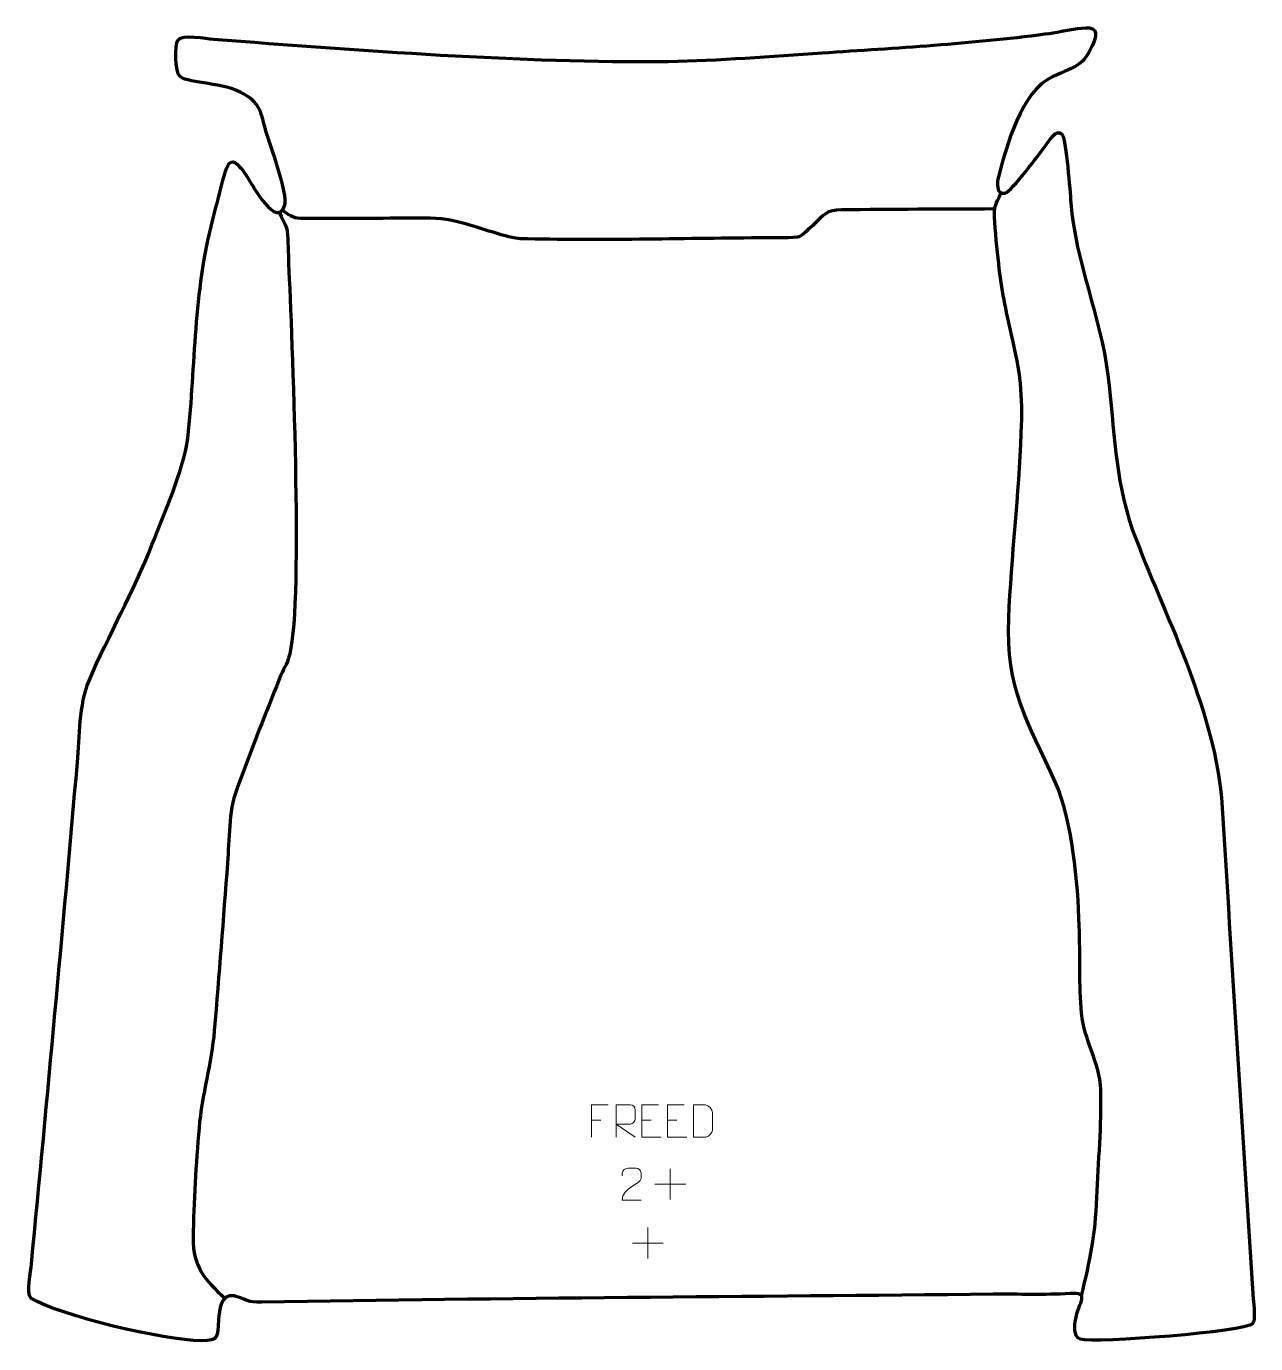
# Model space of a CAD drawing. Header units: millimetres. Extents: x -1174 to -221, y 214 to 1236.
import ezdxf

# ---------------------------------------------------------------- set-up
doc = ezdxf.new("R2010")
doc.units = ezdxf.units.MM
doc.header["$MEASUREMENT"] = 0
doc.layers.add('layer 2', color=7, linetype='Continuous')
doc.layers.add('layer 3', color=7, linetype='Continuous')

msp = doc.modelspace()

# ---------------------------------------------------------------- linework, layer by layer
at = {"layer": 'layer 2', "color": 142, "lineweight": 158}
for points, knots in [([(-355.9685, 251.2434), (-349.2085, 279.7531), (-345.3055, 297.9766), (-344.1032, 327.6127), (-344.1032, 327.6127), (-342.9469, 354.9374), (-340.2742, 383.9619), (-341.022, 411.1452), (-341.022, 411.1452), (-341.9563, 432.5447), (-353.7315, 448.4627), (-355.9236, 470.5062), (-355.9236, 470.5062), (-358.0518, 491.907), (-356.9077, 516.0227), (-357.6838, 537.9331), (-357.6838, 537.9331), (-358.9145, 571.7009), (-362.6813, 618.9252), (-376.3534, 649.9207), (-376.3534, 649.9207), (-397.7192, 697.1815), (-414.7939, 722.0603), (-412.4513, 776.6201), (-412.4513, 776.6201), (-410.2901, 824.5476), (-404.542, 872.617), (-402.6617, 920.4084), (-402.6617, 920.4084), (-401.4494, 951.2216), (-403.2772, 966.6122), (-410.2297, 996.4779), (-410.2297, 996.4779), (-414.8075, 1016.1425), (-417.9784, 1031.3717), (-420.1556, 1051.581), (-420.1556, 1051.581), (-421.3869, 1063.0108), (-422.9437, 1076.7635), (-423.3701, 1088.1256), (-423.3701, 1088.1256), (-423.4563, 1090.4232), (-423.4232, 1092.494), (-423.3111, 1094.7878), (-423.3111, 1094.7878), (-422.7194, 1097.7594), (-419.7774, 1103.6538), (-418.4066, 1106.6414)], [0, 0, 0, 0, 0.076923077, 0.076923077, 0.076923077, 0.076923077, 0.153846154, 0.153846154, 0.153846154, 0.153846154, 0.230769231, 0.230769231, 0.230769231, 0.230769231, 0.307692308, 0.307692308, 0.307692308, 0.307692308, 0.384615385, 0.384615385, 0.384615385, 0.384615385, 0.461538462, 0.461538462, 0.461538462, 0.461538462, 0.538461538, 0.538461538, 0.538461538, 0.538461538, 0.615384615, 0.615384615, 0.615384615, 0.615384615, 0.692307692, 0.692307692, 0.692307692, 0.692307692, 0.769230769, 0.769230769, 0.769230769, 0.769230769, 0.846153846, 0.846153846, 0.846153846, 0.846153846, 1, 1, 1, 1]), ([(-423.7763, 1094.2335), (-463.2297, 1093.9493), (-502.7628, 1093.9634), (-542.2019, 1093.5129), (-542.2019, 1093.5129), (-553.7302, 1093.3812), (-555.3613, 1089.8729), (-563.6069, 1082.2562), (-563.6069, 1082.2562), (-565.8941, 1080.1434), (-573.4946, 1072.5705), (-576.3765, 1072.3052), (-576.3765, 1072.3052), (-585.1883, 1071.4938), (-597.2895, 1071.7879), (-606.2943, 1071.7342), (-606.2943, 1071.7342), (-667.6516, 1071.3681), (-730.2732, 1069.5859), (-791.3592, 1071.0877), (-791.3592, 1071.0877), (-799.4272, 1071.286), (-824.8237, 1080.266), (-834.9131, 1083.0361), (-834.9131, 1083.0361), (-849.3488, 1086.9996), (-855.8716, 1087.0889), (-870.778, 1087.0561), (-870.778, 1087.0561), (-899.445, 1086.9592), (-928.0585, 1086.6045), (-956.7433, 1086.832), (-956.7433, 1086.832), (-956.7433, 1086.832), (-958.2444, 1086.8439), (-958.2444, 1086.8439), (-958.2444, 1086.8439), (-967.4931, 1086.9208), (-968.5403, 1087.7574), (-975.7407, 1093.3187)], [0, 0, 0, 0, 0.090909091, 0.090909091, 0.090909091, 0.090909091, 0.181818182, 0.181818182, 0.181818182, 0.181818182, 0.272727273, 0.272727273, 0.272727273, 0.272727273, 0.363636364, 0.363636364, 0.363636364, 0.363636364, 0.454545455, 0.454545455, 0.454545455, 0.454545455, 0.545454545, 0.545454545, 0.545454545, 0.545454545, 0.636363636, 0.636363636, 0.636363636, 0.636363636, 0.727272727, 0.727272727, 0.727272727, 0.727272727, 0.818181818, 0.818181818, 0.818181818, 0.818181818, 1, 1, 1, 1]), ([(-978.2384, 1091.4617), (-976.7961, 1088.463), (-972.2242, 1079.9829), (-972.009, 1077.2508), (-972.009, 1077.2508), (-971.3846, 1069.324), (-971.3099, 1059.739), (-970.9726, 1051.6109), (-970.9726, 1051.6109), (-968.6989, 996.8293), (-959.6073, 791.8406), (-970.1394, 749.3161), (-970.1394, 749.3161), (-972.623, 739.2881), (-974.6544, 738.714), (-978.6163, 728.7006), (-978.6163, 728.7006), (-988.718, 703.1698), (-998.8426, 677.6722), (-1008.4428, 651.9458), (-1008.4428, 651.9458), (-1009.4793, 649.152), (-1010.5038, 646.3552), (-1011.5219, 643.5546), (-1011.5219, 643.5546), (-1017.4852, 627.1119), (-1017.0529, 604.8786), (-1018.4062, 587.1294), (-1018.4062, 587.1294), (-1021.7146, 543.7373), (-1025.0213, 500.3479), (-1028.6652, 456.9823), (-1028.6652, 456.9823), (-1030.8011, 431.7359), (-1038.2344, 407.42), (-1040.4895, 381.5103), (-1040.4895, 381.5103), (-1042.9213, 353.5698), (-1044.6057, 324.2123), (-1045.0206, 296.122), (-1045.0206, 296.122), (-1045.2014, 273.3594), (-1035.9414, 264.1747), (-1020.5836, 249.2638)], [0, 0, 0, 0, 0.083333333, 0.083333333, 0.083333333, 0.083333333, 0.166666667, 0.166666667, 0.166666667, 0.166666667, 0.25, 0.25, 0.25, 0.25, 0.333333333, 0.333333333, 0.333333333, 0.333333333, 0.416666667, 0.416666667, 0.416666667, 0.416666667, 0.5, 0.5, 0.5, 0.5, 0.583333333, 0.583333333, 0.583333333, 0.583333333, 0.666666667, 0.666666667, 0.666666667, 0.666666667, 0.75, 0.75, 0.75, 0.75, 0.833333333, 0.833333333, 0.833333333, 0.833333333, 1, 1, 1, 1])]:
    msp.add_open_spline(points, degree=3, knots=knots, dxfattribs=at)
at = {"layer": 'layer 3', "color": 242, "lineweight": 158}
msp.add_open_spline([(-557.122, 1215.3097), (-596.3779, 1212.7022), (-637.3485, 1209.3318), (-676.5738, 1208.6596), (-676.5738, 1208.6596), (-790.2777, 1207.4673), (-916.0254, 1217.2976), (-1029.3924, 1225.8887), (-1029.3924, 1225.8887), (-1034.793, 1226.298), (-1053.891, 1230.0154), (-1056.8328, 1225.1199), (-1056.8328, 1225.1199), (-1059.1069, 1221.3355), (-1059.46, 1200.6533), (-1055.1665, 1196.8466), (-1055.1665, 1196.8466), (-1047.1899, 1191.0639), (-1021.6752, 1192.7069), (-1005.4332, 1183.266), (-1005.4332, 1183.266), (-992.3302, 1175.2727), (-992.6185, 1168.4781), (-988.5631, 1154.5283), (-988.5631, 1154.5283), (-985.1681, 1143.7463), (-971.2798, 1105.9338), (-973.9831, 1097.096), (-973.9831, 1097.096), (-979.8636, 1077.8711), (-998.8287, 1112.4185), (-1002.0884, 1117.4071), (-1002.0884, 1117.4071), (-1004.7844, 1121.5328), (-1008.1848, 1126.8909), (-1012.0972, 1129.9187), (-1012.0972, 1129.9187), (-1017.5874, 1133.712), (-1019.776, 1123.5671), (-1020.9366, 1119.7619), (-1020.9366, 1119.7619), (-1024.3131, 1108.6906), (-1026.6967, 1097.2609), (-1029.8373, 1086.0939), (-1029.8373, 1086.0939), (-1044.9148, 1027.9102), (-1042.8701, 974.8994), (-1049.1296, 916.4456), (-1049.1296, 916.4456), (-1052.9548, 890.0245), (-1067.4103, 859.0192), (-1077.0122, 833.6046), (-1077.0122, 833.6046), (-1091.4089, 797.1598), (-1110.4193, 763.9141), (-1125.8201, 728.3173), (-1125.8201, 728.3173), (-1133.5647, 709.6878), (-1133.0789, 685.1089), (-1134.8386, 664.8536), (-1134.8386, 664.8536), (-1146.1254, 535.2062), (-1157.9919, 405.5507), (-1170.5131, 276.0167), (-1170.5131, 276.0167), (-1171.0244, 270.7273), (-1174.4393, 252.9917), (-1170.9384, 249.512), (-1170.9384, 249.512), (-1147.8794, 235.5244), (-1067.5812, 216.752), (-1038.788, 216.5), (-1038.788, 216.5), (-1024.633, 216.3761), (-1026.5851, 219.2816), (-1025.4086, 232.6948), (-1025.4086, 232.6948), (-1024.7713, 239.9603), (-1023.725, 253.1802), (-1013.3049, 251.1921), (-1013.3049, 251.1921), (-1013.3049, 251.1921), (-1011.5696, 250.7658), (-1011.5696, 250.7658), (-1011.5696, 250.7658), (-1001.1741, 247.4732), (-1004.0412, 246.2659), (-991.8222, 246.461), (-991.8222, 246.461), (-802.78, 249.4796), (-613.6165, 250.5961), (-424.5462, 252.464), (-424.5462, 252.464), (-405.0748, 252.7398), (-384.2397, 251.7977), (-364.9401, 253.0824), (-364.9401, 253.0824), (-348.836, 254.1544), (-358.1112, 246.949), (-360.4807, 233.497), (-360.4807, 233.497), (-361.2739, 228.9941), (-362.5522, 219.7244), (-357.0146, 217.7809), (-357.0146, 217.7809), (-344.9458, 214.1944), (-228.572, 223.4568), (-223.2252, 229.5856), (-223.2252, 229.5856), (-220.9019, 232.2488), (-222.5129, 244.7135), (-222.7644, 248.5763), (-222.7644, 248.5763), (-231.1701, 378.279), (-239.4064, 507.9463), (-247.3135, 637.6798), (-247.3135, 637.6798), (-255.4284, 712.6822), (-290.4481, 775.8626), (-316.3371, 845.0856), (-316.3371, 845.0856), (-330.9137, 888.7254), (-330.1417, 921.3196), (-335.4806, 965.4609), (-335.4806, 965.4609), (-341.4264, 1011.4837), (-360.4424, 1052.1799), (-364.2673, 1099.1748), (-364.2673, 1099.1748), (-364.9944, 1108.1075), (-367.7128, 1146.2297), (-370.9055, 1151.9035), (-370.9055, 1151.9035), (-375.0462, 1157.6244), (-381.965, 1145.8594), (-384.1304, 1142.9646), (-384.1304, 1142.9646), (-388.6061, 1137.1127), (-410.3295, 1107.642), (-415.1429, 1106.5147), (-415.1429, 1106.5147), (-422.5062, 1104.7902), (-421.6036, 1114.7946), (-420.4414, 1119.2276), (-420.4414, 1119.2276), (-413.6602, 1143.8476), (-403.2173, 1185.0971), (-378.1785, 1196.8821), (-378.1785, 1196.8821), (-360.5002, 1205.0378), (-354.1672, 1204.2566), (-346.2755, 1224.2888), (-346.2755, 1224.2888), (-341.7236, 1235.8431), (-349.8419, 1235.4385), (-358.9696, 1234.1183), (-358.9696, 1234.1183), (-367.4783, 1232.8877), (-375.5385, 1231.1078), (-384.3065, 1229.9548), (-384.3065, 1229.9548), (-441.6439, 1222.415), (-499.4504, 1219.1535), (-557.122, 1215.3097)], degree=3, knots=[0, 0, 0, 0, 0.023809524, 0.023809524, 0.023809524, 0.023809524, 0.047619048, 0.047619048, 0.047619048, 0.047619048, 0.071428571, 0.071428571, 0.071428571, 0.071428571, 0.095238095, 0.095238095, 0.095238095, 0.095238095, 0.119047619, 0.119047619, 0.119047619, 0.119047619, 0.142857143, 0.142857143, 0.142857143, 0.142857143, 0.166666667, 0.166666667, 0.166666667, 0.166666667, 0.19047619, 0.19047619, 0.19047619, 0.19047619, 0.214285714, 0.214285714, 0.214285714, 0.214285714, 0.238095238, 0.238095238, 0.238095238, 0.238095238, 0.261904762, 0.261904762, 0.261904762, 0.261904762, 0.285714286, 0.285714286, 0.285714286, 0.285714286, 0.30952381, 0.30952381, 0.30952381, 0.30952381, 0.333333333, 0.333333333, 0.333333333, 0.333333333, 0.357142857, 0.357142857, 0.357142857, 0.357142857, 0.380952381, 0.380952381, 0.380952381, 0.380952381, 0.404761905, 0.404761905, 0.404761905, 0.404761905, 0.428571429, 0.428571429, 0.428571429, 0.428571429, 0.452380952, 0.452380952, 0.452380952, 0.452380952, 0.476190476, 0.476190476, 0.476190476, 0.476190476, 0.5, 0.5, 0.5, 0.5, 0.523809524, 0.523809524, 0.523809524, 0.523809524, 0.547619048, 0.547619048, 0.547619048, 0.547619048, 0.571428571, 0.571428571, 0.571428571, 0.571428571, 0.595238095, 0.595238095, 0.595238095, 0.595238095, 0.619047619, 0.619047619, 0.619047619, 0.619047619, 0.642857143, 0.642857143, 0.642857143, 0.642857143, 0.666666667, 0.666666667, 0.666666667, 0.666666667, 0.69047619, 0.69047619, 0.69047619, 0.69047619, 0.714285714, 0.714285714, 0.714285714, 0.714285714, 0.738095238, 0.738095238, 0.738095238, 0.738095238, 0.761904762, 0.761904762, 0.761904762, 0.761904762, 0.785714286, 0.785714286, 0.785714286, 0.785714286, 0.80952381, 0.80952381, 0.80952381, 0.80952381, 0.833333333, 0.833333333, 0.833333333, 0.833333333, 0.857142857, 0.857142857, 0.857142857, 0.857142857, 0.880952381, 0.880952381, 0.880952381, 0.880952381, 0.904761905, 0.904761905, 0.904761905, 0.904761905, 0.928571429, 0.928571429, 0.928571429, 0.928571429, 0.952380952, 0.952380952, 0.952380952, 0.952380952, 1, 1, 1, 1], dxfattribs=at)
at = {"layer": 'layer 3', "color": 250, "lineweight": 9}
for points, knots in [([(-723.1443, 399.3557), (-723.1443, 399.3557), (-736.0183, 399.3557), (-736.0183, 399.3557), (-736.0183, 399.3557), (-736.0183, 399.3557), (-736.0183, 374.4021), (-736.0183, 374.4021)], [0, 0, 0, 0, 0.333333333, 0.333333333, 0.333333333, 0.333333333, 1, 1, 1, 1]), ([(-716.9134, 374.4022), (-716.9134, 374.4022), (-716.9134, 399.3557), (-716.9134, 399.3557), (-716.9134, 399.3557), (-713.3186, 399.3557), (-709.7231, 399.3557), (-706.1279, 399.3557), (-706.1279, 399.3557), (-703.8026, 399.318), (-702.2453, 397.828), (-702.2494, 395.4616), (-702.2494, 395.4616), (-702.2498, 393.4261), (-702.2498, 390.3667), (-702.2494, 388.3307), (-702.2494, 388.3307), (-702.2559, 386.4552), (-704.0682, 384.5134), (-706.0777, 384.4943), (-706.0777, 384.4943), (-706.0777, 384.4943), (-716.9134, 384.4943), (-716.9134, 384.4943), (-716.9134, 384.4943), (-716.9134, 384.4943), (-702.2587, 374.4022), (-702.2587, 374.4022)], [0, 0, 0, 0, 0.125, 0.125, 0.125, 0.125, 0.25, 0.25, 0.25, 0.25, 0.375, 0.375, 0.375, 0.375, 0.5, 0.5, 0.5, 0.5, 0.625, 0.625, 0.625, 0.625, 0.75, 0.75, 0.75, 0.75, 1, 1, 1, 1]), ([(-684.1403, 399.3557), (-684.1403, 399.3557), (-697.0142, 399.3557), (-697.0142, 399.3557), (-697.0142, 399.3557), (-697.0142, 399.3557), (-697.0142, 374.4021), (-697.0142, 374.4021), (-697.0142, 374.4021), (-697.0142, 374.4021), (-682.1484, 374.4021), (-682.1484, 374.4021)], [0, 0, 0, 0, 0.25, 0.25, 0.25, 0.25, 0.5, 0.5, 0.5, 0.5, 1, 1, 1, 1]), ([(-664.1403, 399.3557), (-664.1403, 399.3557), (-677.0142, 399.3557), (-677.0142, 399.3557), (-677.0142, 399.3557), (-677.0142, 399.3557), (-677.0142, 374.4021), (-677.0142, 374.4021), (-677.0142, 374.4021), (-677.0142, 374.4021), (-662.1484, 374.4021), (-662.1484, 374.4021)], [0, 0, 0, 0, 0.25, 0.25, 0.25, 0.25, 0.5, 0.5, 0.5, 0.5, 1, 1, 1, 1]), ([(-656.9736, 374.4303), (-654.6418, 374.4307), (-649.6916, 374.4067), (-647.3601, 374.4064), (-647.3601, 374.4064), (-645.4351, 374.301), (-642.1165, 377.8426), (-642.1277, 379.8599), (-642.1277, 379.8599), (-642.1281, 385.63), (-642.1281, 387.7997), (-642.1277, 393.569), (-642.1277, 393.569), (-642.132, 395.7071), (-645.5065, 399.3672), (-647.6589, 399.3537), (-647.6589, 399.3537), (-649.9846, 399.3537), (-654.7089, 399.3537), (-657.035, 399.3537), (-657.035, 399.3537), (-657.0346, 393.6068), (-656.9733, 380.1776), (-656.9736, 374.4303)], [0, 0, 0, 0, 0.142857143, 0.142857143, 0.142857143, 0.142857143, 0.285714286, 0.285714286, 0.285714286, 0.285714286, 0.428571429, 0.428571429, 0.428571429, 0.428571429, 0.571428571, 0.571428571, 0.571428571, 0.571428571, 0.714285714, 0.714285714, 0.714285714, 0.714285714, 1, 1, 1, 1]), ([(-697.6212, 325.3918), (-702.5356, 325.3921), (-707.45, 325.3921), (-712.3641, 325.3918), (-712.3641, 325.3918), (-712.3641, 335.3241), (-697.7131, 337.9653), (-697.6212, 342.2756), (-697.6212, 342.2756), (-697.6215, 343.6997), (-697.6215, 345.1234), (-697.6212, 346.5467), (-697.6212, 346.5467), (-697.6381, 348.6238), (-699.7609, 350.3486), (-701.4319, 350.3659), (-701.4319, 350.3659), (-703.5051, 350.3655), (-705.578, 350.3655), (-707.6504, 350.3659), (-707.6504, 350.3659), (-709.4725, 350.3824), (-712.2972, 348.5903), (-712.3641, 346.4967), (-712.3641, 346.4967), (-712.3641, 346.4967), (-712.3641, 344.4419), (-712.3641, 344.4419)], [0, 0, 0, 0, 0.125, 0.125, 0.125, 0.125, 0.25, 0.25, 0.25, 0.25, 0.375, 0.375, 0.375, 0.375, 0.5, 0.5, 0.5, 0.5, 0.625, 0.625, 0.625, 0.625, 0.75, 0.75, 0.75, 0.75, 1, 1, 1, 1])]:
    msp.add_open_spline(points, degree=3, knots=knots, dxfattribs=at)
for points in [[(-736.0183, 387.476), (-736.0183, 387.476), (-728.8502, 387.476), (-728.8502, 387.476)], [(-697.0142, 387.476), (-697.0142, 387.476), (-689.8461, 387.476), (-689.8461, 387.476)], [(-677.0142, 387.476), (-677.0142, 387.476), (-669.8461, 387.476), (-669.8461, 387.476)], [(-674.9927, 349.8679), (-674.9927, 349.8679), (-674.9927, 325.89), (-674.9927, 325.89)], [(-686.9816, 337.8789), (-686.9816, 337.8789), (-663.0037, 337.8789), (-663.0037, 337.8789)], [(-692.4011, 304.1818), (-692.4011, 304.1818), (-692.4011, 280.2039), (-692.4011, 280.2039)], [(-704.39, 292.1928), (-704.39, 292.1928), (-680.4121, 292.1928), (-680.4121, 292.1928)]]:
    msp.add_open_spline(points, degree=3, dxfattribs=at)

doc.saveas('drawing.dxf')
